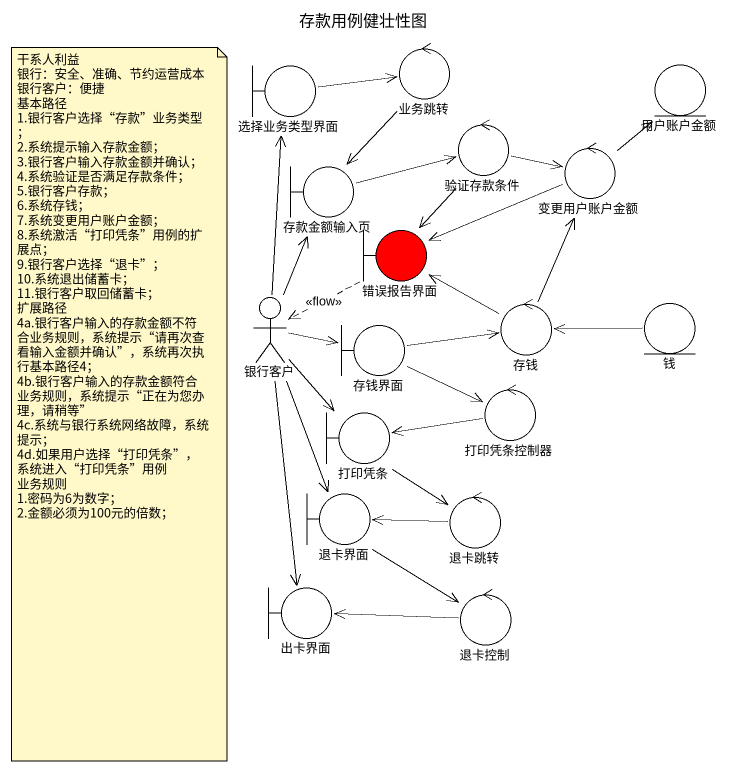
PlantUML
@startuml
title 存款用例健壮性图
boundary 选择业务类型界面
control 业务跳转
entity 用户账户金额
control 验证存款条件
control 变更用户账户金额
boundary 存款金额输入页
boundary 错误报告界面 #FF0000
actor 银行客户
control 存钱
entity 钱
boundary 存钱界面
control 打印凭条控制器
boundary 打印凭条
boundary 退卡界面
control 退卡跳转
boundary 出卡界面
control 退卡控制
选择业务类型界面 -right-> 业务跳转
业务跳转 --> 存款金额输入页
验证存款条件 -right-> 变更用户账户金额
验证存款条件 --> 错误报告界面
变更用户账户金额 -up-> 用户账户金额
变更用户账户金额 -left-> 错误报告界面
存款金额输入页 -right-> 验证存款条件
错误报告界面 ..> 银行客户 : <<flow>>
银行客户 -up-> 选择业务类型界面
银行客户 -up-> 存款金额输入页
银行客户 -right-> 存钱界面
银行客户 --> 打印凭条
银行客户 --> 退卡界面
银行客户 --> 出卡界面
存钱 -up-> 变更用户账户金额
存钱 -left-> 错误报告界面
钱 -left-> 存钱
存钱界面 -right-> 存钱
存钱界面 -right-> 打印凭条控制器
打印凭条控制器 -left-> 打印凭条
打印凭条 --> 退卡跳转
退卡界面 --> 退卡控制
退卡跳转 -left-> 退卡界面
退卡控制 -left-> 出卡界面
note as N1
  干系人利益
  银行：安全、准确、节约运营成本
  银行客户：便捷
  基本路径
  1.银行客户选择“存款”业务类型；
  2.系统提示输入存款金额；
  3.银行客户输入存款金额并确认；
  4.系统验证是否满足存款条件；
  5.银行客户存款；
  6.系统存钱；
  7.系统变更用户账户金额；
  8.系统激活“打印凭条”用例的扩展点；
  9.银行客户选择“退卡”；
  10.系统退出储蓄卡；
  11.银行客户取回储蓄卡；
  扩展路径
  4a.银行客户输入的存款金额不符合业务规则，系统提示“请再次查看输入金额并确认”，系统再次执行基本路径4；
  4b.银行客户输入的存款金额符合业务规则，系统提示“正在为您办理，请稍等”
  4c.系统与银行系统网络故障，系统提示；
  4d.如果用户选择“打印凭条”，系统进入“打印凭条”用例
  业务规则
  1.密码为6为数字；
  2.金额必须为100元的倍数；
end note
@enduml
